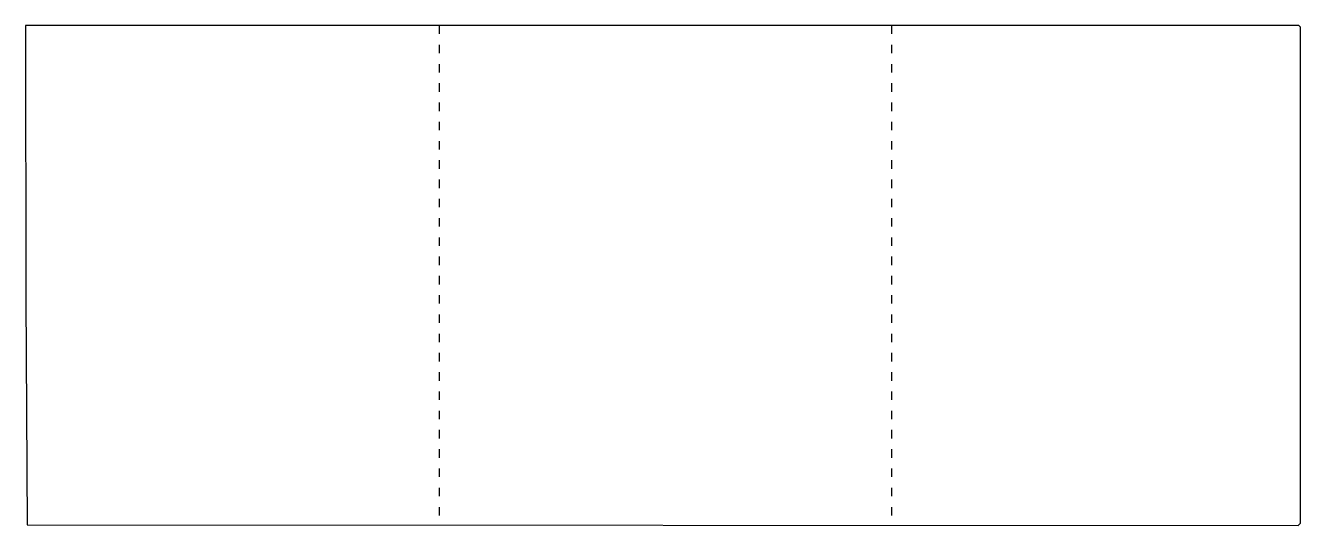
# Model space of a CAD drawing. Extents: x 85 to 1739, y 35 to 684.
import ezdxf

# ---------------------------------------------------------------- set-up
doc = ezdxf.new("R2010")
doc.units = 0
doc.layers.get('0').update_dxf_attribs({"linetype": 'CONTINUOUS'})

msp = doc.modelspace()

# ---------------------------------------------------------------- linework, layer by layer
at = {"color": 250, "linetype": 'CONTINUOUS'}
for points in [[(1736, 35), (1738, 37), (1739, 38), (1739, 682), (1737, 684), (85, 684), (85.5, 329), (87, 36), (87.9, 35.7), (1736, 35)], [(622, 673), (622, 684)], [(1209, 673), (1209, 684)], [(622, 648), (622, 659)], [(1209, 648), (1209, 659)], [(622, 623), (622, 634)], [(1209, 623), (1209, 634)], [(622, 598), (622, 609)], [(1209, 598), (1209, 609)], [(622, 573), (622, 584)], [(1209, 573), (1209, 584)], [(622, 548), (622, 559)], [(1209, 548), (1209, 559)], [(622, 523), (622, 534)], [(1209, 523), (1209, 534)], [(622, 498), (622, 509)], [(1209, 498), (1209, 509)], [(622, 473), (622, 484)], [(1209, 473), (1209, 484)], [(622, 448), (622, 459)], [(1209, 448), (1209, 459)], [(622, 423), (622, 434)], [(1209, 423), (1209, 434)], [(622, 398), (622, 409)], [(1209, 398), (1209, 409)], [(622, 373), (622, 384)], [(1209, 373), (1209, 384)], [(622, 348), (622, 359)], [(1209, 348), (1209, 359)], [(622, 323), (622, 334)], [(1209, 323), (1209, 334)], [(622, 298), (622, 309)], [(1209, 298), (1209, 309)], [(622, 273), (622, 284)], [(1209, 273), (1209, 284)], [(622, 248), (622, 259)], [(1209, 248), (1209, 259)], [(622, 223), (622, 234)], [(1209, 223), (1209, 234)], [(622, 198), (622, 209)], [(1209, 198), (1209, 209)], [(622, 173), (622, 184)], [(1209, 173), (1209, 184)], [(622, 148), (622, 159)], [(1209, 148), (1209, 159)], [(622, 123), (622, 134)], [(1209, 123), (1209, 134)], [(622, 98), (622, 109)], [(1209, 98), (1209, 109)], [(622, 73), (622, 84)], [(1209, 73), (1209, 84)], [(622, 48), (622, 59)], [(1209, 48), (1209, 59)]]:
    msp.add_lwpolyline(points, dxfattribs=at)

doc.saveas('drawing.dxf')
